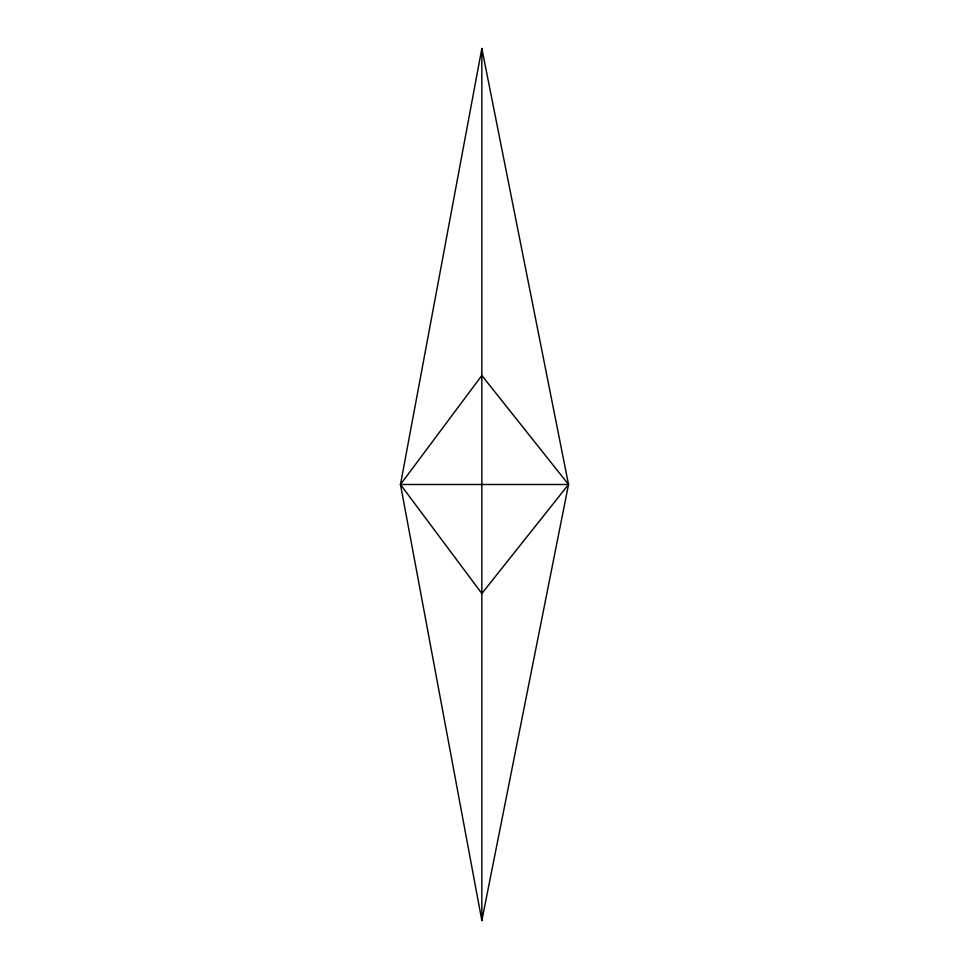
<?xml version="1.0" encoding="UTF-8"?>
<svg xmlns="http://www.w3.org/2000/svg" width="969" height="969" viewBox="0 0 969 969"><rect width="100%" height="100%" fill="white"/><g stroke="black" fill="none" stroke-linecap="round" stroke-linejoin="round"><path stroke-width="1.45" d="M400.476 484.5L481.847 48.45L568.524 484.5L481.847 920.55L400.476 484.5L481.847 375.487L568.524 484.5L481.847 593.512L400.476 484.5L568.524 484.5M481.847 48.45L481.847 920.55"/></g></svg>
